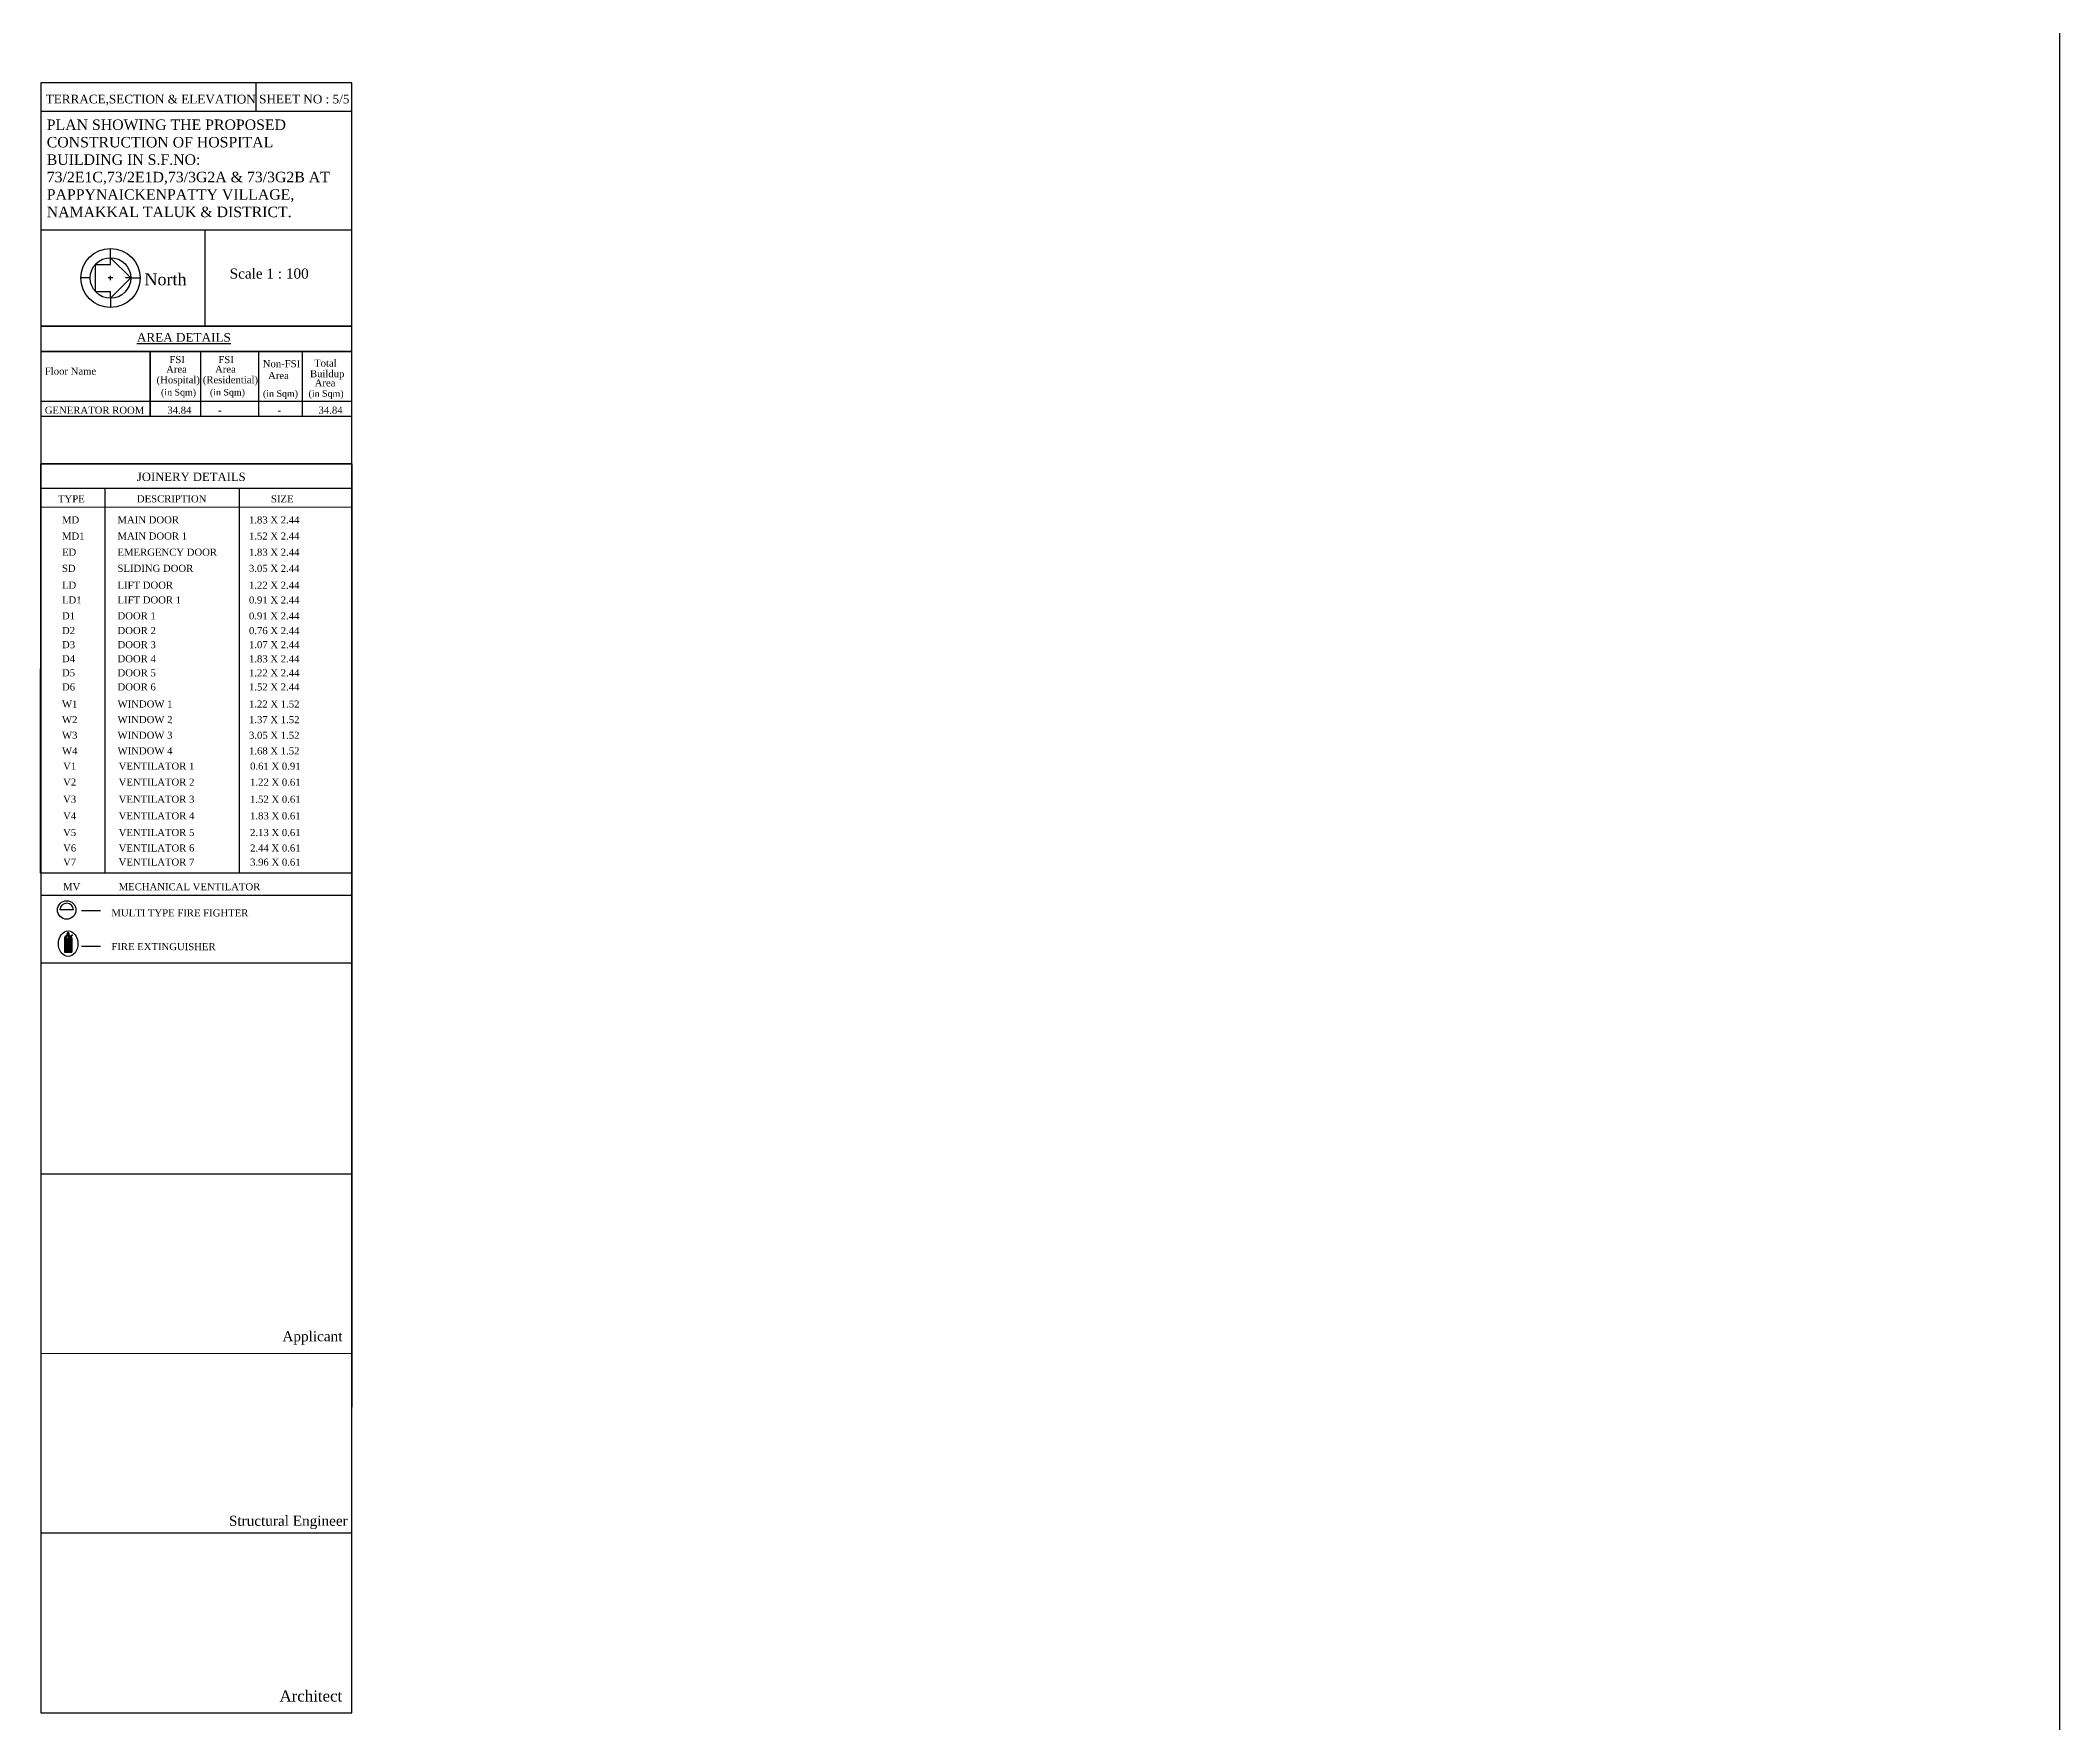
# Model space of a CAD drawing. Header units: metres. Extents: x 2754 to 3501, y 1112 to 1514.
# Drawn here: x 3418.7 to 3500.8, y 1376 to 1444.4 of the extents above; entities that cross this region are included whole.
import ezdxf

# ---------------------------------------------------------------- set-up
doc = ezdxf.new("R2010")
doc.units = ezdxf.units.M
doc.styles.add('ANAND', font='times.ttf')
doc.styles.add('X', font='times.ttf')

msp = doc.modelspace()

# ---------------------------------------------------------------- linework, layer by layer
at = {"color": 7}
for p, q in [((3427.44164, 1441.52453, 0), (3427.44161, 1442.67633, 0)), ((3418.68066, 1441.52399), (3431.33421, 1441.52477, 0)), ((3418.68144, 1431.75718), (3431.33405, 1431.75808)), ((3418.68051, 1409.64268), (3431.33553, 1409.6431, -0.00139))]:
    msp.add_line(p, q, dxfattribs=at)
at = {"extrusion": (6.05383e-09, -0.000153221, 1)}
msp.add_line((3431.33596, 1388.82872, -0.0025), (3431.33451, 1440.6401, 0.00125), dxfattribs=at)
at = {"extrusion": (-8.24803e-09, -5.56984e-05, 1)}
for p, q in [((3418.68072, 1436.70664, -0.04554), (3431.33463, 1436.70703, -0.04554)), ((3425.3509, 1436.70685, -0.04555), (3425.35119, 1432.77909, -0.04577)), ((3418.68086, 1432.77889, -0.0458), (3431.33477, 1432.77928, -0.0458))]:
    msp.add_line(p, q, dxfattribs=at)
at = {"extrusion": (0.000108637, -0.000309918, 1)}
for p, q in [((3421.51204, 1435.56932, -0.04332), (3421.51175, 1435.94639, -0.0432)), ((3421.51226, 1435.29417, -0.04341), (3421.51204, 1435.56932, -0.04332)), ((3422.3379, 1434.74474, -0.04367), (3421.51204, 1435.56932, -0.04332)), ((3420.68746, 1434.74346, -0.04349), (3420.31039, 1434.74317, -0.04345)), ((3420.89711, 1435.2937, -0.04334), (3421.51226, 1435.29417, -0.04341)), ((3420.89796, 1434.19355, -0.04368), (3420.89711, 1435.2937, -0.04334)), ((3421.60473, 1434.74417, -0.04359), (3421.42064, 1434.74403, -0.04357)), ((3421.51275, 1434.65205, -0.04361), (3421.51261, 1434.83614, -0.04355)), ((3422.3379, 1434.74474, -0.04367), (3421.51332, 1433.91888, -0.04383)), ((3422.3379, 1434.74474, -0.04367), (3422.12783, 1434.74457, -0.04364)), ((3422.3379, 1434.74474, -0.04367), (3422.71497, 1434.74503, -0.04371)), ((3420.89796, 1434.19355, -0.04368), (3421.51311, 1434.19402, -0.04375)), ((3421.51332, 1433.91888, -0.04383), (3421.51311, 1434.19402, -0.04375)), ((3421.51332, 1433.91888, -0.04383), (3421.51361, 1433.54181, -0.04395))]:
    msp.add_line(p, q, dxfattribs=at)
at = {"extrusion": (-5.32227e-10, 8.20805e-06, 1)}
for p, q in [((3431.33495, 1432.77979, -0.0458), (3418.6814, 1432.77889, -0.0458)), ((3431.33499, 1431.75808), (3418.68144, 1431.75718)), ((3431.33523, 1427.19131, -0.05537), (3418.68169, 1427.1904, -0.05537)), ((3431.33529, 1426.17873, -0.01122), (3418.68174, 1426.17782, -0.01122)), ((3431.33533, 1425.41818, -0.06171), (3418.68178, 1425.41728, -0.06171)), ((3431.33633, 1406.88179, -0.08788), (3418.68279, 1406.88088, -0.08788)), ((3431.33616, 1398.30342, -0.0087), (3418.68261, 1398.30251, -0.0087)), ((3431.33668, 1391.00401, -0.0058), (3418.68314, 1391.0031, -0.0058)), ((3431.33721, 1383.70459, -0.0029), (3418.68366, 1383.70369, -0.0029))]:
    msp.add_line(p, q, dxfattribs=at)
at = {"extrusion": (5.62154e-05, 8.21153e-06, 1)}
for p, q in [((3429.26607, 1431.75787, -0.0006), (3418.68144, 1431.75718)), ((3431.33426, 1429.72504, -0.00071), (3418.68147, 1429.72421, 0)), ((3431.3343, 1429.11847, -0.00071), (3418.68152, 1429.11764, 0)), ((3431.33432, 1429.72504, -0.00071), (3418.68154, 1429.72421, 0))]:
    msp.add_line(p, q, dxfattribs=at)
at = {"extrusion": (8.82901e-05, -0.000123387, 1)}
for p, q in [((3423.12664, 1429.11793, 0.00326), (3423.12643, 1431.75754, 0.00093)), ((3425.18934, 1429.11807, 0.00289), (3425.18913, 1431.75772, 0.00056)), ((3427.54943, 1429.11819, 0.00276), (3427.54922, 1431.75784, 0.00043)), ((3429.31939, 1429.11828, 0.00244), (3429.31918, 1431.75798, 0.00011)), ((3431.33427, 1429.11839, 0.00233), (3431.33405, 1431.75808)), ((3423.12666, 1429.11793, 0.00425), (3423.12661, 1429.7245, 0.00371)), ((3425.18935, 1429.11807, 0.00388), (3425.18931, 1429.72464, 0.00334)), ((3427.54945, 1429.11819, 0.00375), (3427.5494, 1429.72479, 0.00321)), ((3429.31941, 1429.11828, 0.00343), (3429.31936, 1429.72491, 0.0029))]:
    msp.add_line(p, q, dxfattribs=at)
at = {"ltscale": 5, "extrusion": (0.0001591, -0.000451593, 1)}
for p, q in [((3423.12656, 1431.75753, 0.00315), (3423.12658, 1429.11793, 0.00221)), ((3423.12651, 1429.7245, 0.00203), (3423.12652, 1429.11793, 0.00181))]:
    msp.add_line(p, q, dxfattribs=at)
at = {"extrusion": (-0.004843, 8.0398e-06, 0.999988)}
for p, q in [((3421.27665, 1426.17784, -0.04912), (3421.27938, 1410.53903, -0.04898)), ((3426.74763, 1426.1799, -0.02263), (3426.75036, 1410.53962, -0.02249))]:
    msp.add_line(p, q, dxfattribs=at)
at = {"color": 7, "extrusion": (4.864e-13, -2.21894e-08, 1)}
for p, q in [((3420.0089, 1409.04655, -0.0029), (3419.45581, 1409.04655, -0.0029)), ((3420.33519, 1409.02348, -0.0029), (3421.10658, 1409.02347, -0.0029)), ((3419.64368, 1407.90658, -0.0029), (3419.64367, 1407.32734, -0.0029)), ((3419.65595, 1407.90658, -0.0029), (3419.65594, 1407.32734, -0.0029)), ((3419.68458, 1407.90658, -0.0029), (3419.68458, 1407.32734, -0.0029)), ((3419.71935, 1407.90658, -0.0029), (3419.71935, 1407.32733, -0.0029)), ((3419.74132, 1408.00422, -0.0029), (3419.83896, 1408.00422, -0.0029)), ((3419.75352, 1408.00422, -0.0029), (3419.75353, 1408.08524, -0.0029)), ((3419.7658, 1408.00422, -0.0029), (3419.7658, 1408.08524, -0.0029)), ((3419.76844, 1407.90658, -0.0029), (3419.76843, 1407.32733, -0.0029)), ((3419.76844, 1407.90658, -0.0029), (3419.76843, 1407.32733, -0.0029)), ((3419.78625, 1408.00422, -0.0029), (3419.78625, 1408.08524, -0.0029)), ((3419.81752, 1407.90658, -0.0029), (3419.81752, 1407.32733, -0.0029)), ((3419.82676, 1408.00422, -0.0029), (3419.82676, 1408.08524, -0.0029)), ((3419.85229, 1407.90658, -0.0029), (3419.85229, 1407.32733, -0.0029)), ((3419.88093, 1407.90658, -0.0029), (3419.88092, 1407.32733, -0.0029)), ((3419.89883, 1407.98371, -0.0029), (3419.95577, 1408.04065, -0.0029)), ((3419.908, 1407.97562, -0.0029), (3419.96455, 1408.03216, -0.0029)), ((3419.91609, 1407.96645, -0.0029), (3419.97333, 1408.02368, -0.0029)), ((3419.9366, 1407.90658, -0.0029), (3419.9366, 1407.32733, -0.0029)), ((3419.95577, 1408.04065, -0.0029), (3419.97333, 1408.02368, -0.0029)), ((3420.33521, 1407.5751, -0.0029), (3421.1066, 1407.5751, -0.0029)), ((3419.64367, 1407.32734, -0.0029), (3419.9366, 1407.32733, -0.0029))]:
    msp.add_line(p, q, dxfattribs=at)
at = {"color": 6}
msp.add_lwpolyline([(2753.90397, 1513.98631), (3500.7834, 1513.98631), (3500.7834, 1111.84514), (2753.90397, 1111.84514)], close=True, dxfattribs=at)
at = {"elevation": 0}
msp.add_lwpolyline([(3418.68051, 1376.40439), (3431.33405, 1376.40481), (3431.33405, 1442.6765), (3418.68051, 1442.67609)], close=True, dxfattribs=at)
at = {"color": 7, "extrusion": (5.62158e-05, 3.4829e-09, 1), "elevation": 0.19219}
msp.add_lwpolyline([(3418.68144, 1431.75718), (3418.68148, 1429.11773), (3431.33426, 1429.11839), (3431.33421, 1431.75784)], close=True, dxfattribs=at)
at = {"extrusion": (-0.004287, 8.02392e-06, 0.999991), "elevation": -14.69851}
msp.add_lwpolyline([(3418.64361, 1427.19052), (3431.30306, 1427.19188), (3431.29729, 1410.54023), (3418.63784, 1410.53887)], close=True, dxfattribs=at)
at = {"extrusion": (0.000108637, -0.000309918, 1)}
for radius in [1.20229, 0.82522, 0.82522]:
    msp.add_circle((3421.51267, 1434.74413, -0.11653), radius, dxfattribs=at)
at = {"color": 7, "extrusion": (4.864e-13, -2.21894e-08, 1)}
msp.add_circle((3419.73236, 1409.04655, -0.00293), 0.37651, dxfattribs=at)
for centre, radius, start, end in [((3419.73236, 1409.04655, -0.00293), 0.27654, 359.9995135, 179.9995135), ((3419.74132, 1407.90658, -0.00293), 0.09764, 89.9995135, 179.9995135), ((3419.74132, 1407.90658, -0.00293), 0.08537, 89.9995135, 179.9995135), ((3419.74132, 1407.90658, -0.00293), 0.05673, 89.9995135, 179.9995135), ((3419.74132, 1407.90658, -0.00293), 0.02196, 89.9995135, 179.9995135), ((3419.79014, 1408.08523, -0.00293), 0.03662, 359.9995135, 179.9995135), ((3419.79556, 1407.90658, -0.00293), 0.08537, 359.9995136, 89.9995136), ((3419.79556, 1407.90658, -0.00293), 0.05673, 359.9995136, 89.9995136), ((3419.79556, 1407.90658, -0.00293), 0.02196, 359.9995136, 89.9995136), ((3419.83896, 1407.90658, -0.00293), 0.09764, 359.9995135, 89.9995135)]:
    msp.add_arc(centre, radius, start, end, dxfattribs=at)
msp.add_ellipse((3419.79173, 1407.67235, -0.0029), major_axis=(0, -0.51825, 0), ratio=0.76165445, dxfattribs=at)

# ---------------------------------------------------------------- texts
at = {"extrusion": (0.000102887, -0.000451596, 1), "style": 'ANAND'}
for s, p in [('TERRACE,SECTION & ELEVATION ', (3418.8776, 1441.84331, -0.30588)), ('SHEET NO : 5/5', (3427.55777, 1441.84377, -0.30499))]:
    msp.add_text(s, height=0.3542221, rotation=359.9675367, dxfattribs=at).set_placement(p)
at = {"extrusion": (-3.2926e-08, 0.000201323, 1), "style": 'X'}
msp.add_text('North', height=0.485749, rotation=0.0069554, dxfattribs=at).set_placement((3422.89386, 1434.44613, 0.20252))
at = {"extrusion": (-8.24803e-09, -5.56984e-05, 1), "style": 'X'}
for s, height, p in [('Scale 1 : 100', 0.4098174, (3426.35998, 1434.71798, -0.1256)), ('Applicant', 0.409817, (3428.50527, 1391.50774, -0.07724)), ('Structural Engineer', 0.4098174, (3426.33019, 1384.00404, -0.07805)), ('Architect', 0.45389, (3428.38745, 1376.85795, -0.07818))]:
    msp.add_text(s, height=height, rotation=0.0032442, dxfattribs=at).set_placement(p)
at = {"extrusion": (-0.004843, 8.0398e-06, 0.999988)}
for s, height, rotation, style, p in [('%%UAREA DETAILS', 0.3542221, 359.9675366, 'ANAND', (3422.54609, 1432.15231, -16.6062)), ('JOINERY DETAILS', 0.3412438, 359.9810985, 'X', (3422.54643, 1426.4893, -16.60624)), ('TYPE', 0.287885, 359.9672057, 'ANAND', (3419.33897, 1425.61997, -16.60624)), ('DESCRIPTION', 0.2878853, 359.9672057, 'ANAND', (3422.5465, 1425.62152, -16.60624)), ('SIZE', 0.287885, 359.9672057, 'ANAND', (3427.99801, 1425.61898, -16.60624)), ('MD', 0.287885, 359.9672057, 'ANAND', (3419.49868, 1424.76491, -16.60624)), ('MAIN DOOR', 0.287885, 359.9672057, 'ANAND', (3421.75837, 1424.76535, -16.60624)), ('1.83 X 2.44', 0.2878853, 359.9672057, 'ANAND', (3427.10358, 1424.76349, -16.60624)), ('MD1', 0.287885, 359.9672057, 'ANAND', (3419.49881, 1424.10811, -16.60624)), ('MAIN DOOR 1 ', 0.2878853, 359.9672057, 'ANAND', (3421.7585, 1424.10855, -16.60624)), ('1.52 X 2.44', 0.2878853, 359.9672057, 'ANAND', (3427.10371, 1424.1067, -16.60624)), ('ED', 0.287885, 359.9672057, 'ANAND', (3419.49887, 1423.45132, -16.60624)), ('EMERGENCY DOOR', 0.2878853, 359.9672057, 'ANAND', (3421.75856, 1423.45175, -16.60624)), ('1.83 X 2.44', 0.2878853, 359.9672057, 'ANAND', (3427.10377, 1423.4499, -16.60624)), ('LD', 0.287885, 359.9672057, 'ANAND', (3419.49901, 1422.10984, -16.60624)), ('SD', 0.287885, 359.9672057, 'ANAND', (3419.499, 1422.79452, -16.60624)), ('LIFT DOOR', 0.287885, 359.9672057, 'ANAND', (3421.7587, 1422.11027, -16.60624)), ('SLIDING DOOR', 0.2878853, 359.9672057, 'ANAND', (3421.75869, 1422.79496, -16.60624)), ('3.05 X 2.44', 0.2878853, 359.9672057, 'ANAND', (3427.1039, 1422.79311, -16.60624)), ('1.22 X 2.44', 0.2878853, 359.9672057, 'ANAND', (3427.1039, 1422.10842, -16.60624)), ('LD1', 0.287885, 359.9672057, 'ANAND', (3419.49912, 1421.50925, -16.60624)), ('LIFT DOOR 1', 0.2878853, 359.9672057, 'ANAND', (3421.75881, 1421.50968, -16.60624)), ('0.91 X 2.44', 0.2878853, 359.9672057, 'ANAND', (3427.10402, 1421.50783, -16.60624)), ('D1', 0.287885, 359.9672057, 'ANAND', (3419.49912, 1420.86337, -16.60624)), ('DOOR 1', 0.287885, 359.9672057, 'ANAND', (3421.75881, 1420.86381, -16.60624)), ('0.91 X 2.44', 0.2878853, 359.9672057, 'ANAND', (3427.10402, 1420.86195, -16.60624)), ('D3', 0.287885, 359.9672057, 'ANAND', (3419.49922, 1419.69023, -16.60624)), ('D2', 0.287885, 359.9672057, 'ANAND', (3419.49923, 1420.26278, -16.60624)), ('DOOR 3', 0.287885, 359.9672057, 'ANAND', (3421.75892, 1419.69066, -16.60624)), ('DOOR 2', 0.287885, 359.9672057, 'ANAND', (3421.75893, 1420.26322, -16.60624)), ('0.76 X 2.44', 0.2878853, 359.9672057, 'ANAND', (3427.10413, 1420.26136, -16.60624)), ('1.07 X 2.44', 0.2878853, 359.9672057, 'ANAND', (3427.10412, 1419.68881, -16.60624)), ('D4', 0.287885, 359.9672057, 'ANAND', (3419.49921, 1419.11767, -16.60624)), ('DOOR 4', 0.287885, 359.9672057, 'ANAND', (3421.75891, 1419.11811, -16.60624)), ('1.83 X 2.44', 0.2878853, 359.9672057, 'ANAND', (3427.10411, 1419.11625, -16.60624)), ('D6', 0.287885, 359.9672057, 'ANAND', (3419.4992, 1417.97256, -16.60624)), ('D5', 0.287885, 359.9672057, 'ANAND', (3419.49921, 1418.54512, -16.60624)), ('DOOR 6', 0.287885, 359.9672057, 'ANAND', (3421.75889, 1417.973, -16.60624)), ('DOOR 5', 0.287885, 359.9672057, 'ANAND', (3421.7589, 1418.54555, -16.60624)), ('1.52 X 2.44', 0.2878853, 359.9672057, 'ANAND', (3427.10409, 1417.97114, -16.60624)), ('1.22 X 2.44', 0.2878853, 359.9672057, 'ANAND', (3427.1041, 1418.5437, -16.60624)), ('W1', 0.287885, 359.9672057, 'ANAND', (3419.49998, 1417.27715, -16.60625)), ('WINDOW 1', 0.287885, 359.9672057, 'ANAND', (3421.75967, 1417.27759, -16.60625)), ('1.22 X 1.52', 0.2878853, 359.9672057, 'ANAND', (3427.10488, 1417.27574, -16.60625)), ('W2', 0.287885, 359.9672057, 'ANAND', (3419.50004, 1416.64233, -16.60625)), ('WINDOW 2', 0.287885, 359.9672057, 'ANAND', (3421.75973, 1416.64277, -16.60625)), ('1.37 X 1.52', 0.2878853, 359.9672057, 'ANAND', (3427.10493, 1416.64091, -16.60625)), ('W3', 0.287885, 359.9672057, 'ANAND', (3419.50009, 1416.00751, -16.60625)), ('WINDOW 3', 0.287885, 359.9672057, 'ANAND', (3421.75979, 1416.00794, -16.60625)), ('3.05 X 1.52', 0.2878853, 359.9672057, 'ANAND', (3427.10499, 1416.00609, -16.60625)), ('W4', 0.287885, 359.9672057, 'ANAND', (3419.50015, 1415.37269, -16.60625)), ('V1', 0.287885, 359.9672057, 'ANAND', (3419.54497, 1414.75186, -16.60629)), ('WINDOW 4', 0.287885, 359.9672057, 'ANAND', (3421.75984, 1415.37312, -16.60625)), ('VENTILATOR 1', 0.2878853, 359.9672057, 'ANAND', (3421.80466, 1414.75229, -16.60629)), ('1.68 X 1.52', 0.2878853, 359.9672057, 'ANAND', (3427.10505, 1415.37127, -16.60625)), ('0.61 X 0.91', 0.2878853, 359.9672057, 'ANAND', (3427.14987, 1414.75044, -16.60629)), ('V2', 0.287885, 359.9672057, 'ANAND', (3419.54503, 1414.102, -16.60629)), ('VENTILATOR 2', 0.2878853, 359.9672057, 'ANAND', (3421.80472, 1414.10243, -16.60629)), ('1.22 X 0.61', 0.2878853, 359.9672057, 'ANAND', (3427.14993, 1414.10058, -16.60629)), ('V3', 0.287885, 359.9672057, 'ANAND', (3419.54507, 1413.40715, -16.6063)), ('VENTILATOR 3', 0.2878853, 359.9672057, 'ANAND', (3421.80476, 1413.40759, -16.6063)), ('1.52 X 0.61', 0.2878853, 359.9672057, 'ANAND', (3427.14997, 1413.40573, -16.6063)), ('V4', 0.287885, 359.9672057, 'ANAND', (3419.54511, 1412.73169, -16.6063)), ('VENTILATOR 4', 0.2878853, 359.9672057, 'ANAND', (3421.8048, 1412.73212, -16.6063)), ('1.83 X 0.61', 0.2878853, 359.9672057, 'ANAND', (3427.15001, 1412.73027, -16.6063)), ('V5', 0.287885, 359.9672057, 'ANAND', (3419.54515, 1412.05175, -16.60631)), ('V6', 0.287885, 359.9672057, 'ANAND', (3419.54519, 1411.42219, -16.60631)), ('VENTILATOR 5', 0.2878853, 359.9672057, 'ANAND', (3421.80484, 1412.05219, -16.60631)), ('VENTILATOR 6', 0.2878853, 359.9672057, 'ANAND', (3421.80488, 1411.42262, -16.60631)), ('2.13 X 0.61', 0.2878853, 359.9672057, 'ANAND', (3427.15005, 1412.05034, -16.60631)), ('2.44 X 0.61', 0.2878853, 359.9672057, 'ANAND', (3427.15008, 1411.42077, -16.60631)), ('V7', 0.287885, 359.9672057, 'ANAND', (3419.54522, 1410.85048, -16.60632)), ('VENTILATOR 7', 0.2878853, 359.9672057, 'ANAND', (3421.80491, 1410.85091, -16.60632)), ('3.96 X 0.61', 0.2878853, 359.9672057, 'ANAND', (3427.15012, 1410.84906, -16.60632)), ('MV', 0.287885, 359.9672057, 'ANAND', (3419.54522, 1409.84875, -16.60633)), ('MECHANICAL VENTILATOR', 0.2878853, 359.9672057, 'ANAND', (3421.80491, 1409.84918, -16.60633))]:
    msp.add_text(s, height=height, rotation=rotation, dxfattribs=dict(at, style=style)).set_placement(p)
at = {"extrusion": (0.0001591, -0.000451593, 1), "style": 'ANAND'}
for s, height, p in [('FSI ', 0.287885, (3423.90869, 1431.2815, -0.10137)), ('FSI ', 0.287885, (3425.8987, 1431.28161, -0.10117)), ('Non-FSI', 0.287885, (3427.7051, 1431.1146, -0.10105)), ('Total', 0.287885, (3429.79477, 1431.13979, -0.10093)), ('Floor Name', 0.287885, (3418.84206, 1430.81454, -0.10212)), ('(Hospital)', 0.287885, (3423.38754, 1430.46227, -0.10127)), ('Area', 0.287885, (3423.77587, 1430.89208, -0.10143)), ('(Residential)', 0.2878853, (3425.2675, 1430.46237, -0.10108)), ('Area', 0.287885, (3425.76587, 1430.89218, -0.10122)), ('Area', 0.287885, (3427.9225, 1430.6339, -0.10105)), ('Buildup', 0.287885, (3429.62483, 1430.70599, -0.10076)), ('Area', 0.287885, (3429.81811, 1430.33444, -0.10079)), ('GENERATOR ROOM', 0.2878853, (3418.84094, 1429.22556, -0.07149)), ('34.84', 0.287885, (3423.8246, 1429.22563, -0.1064)), ('-', 0.28789, (3425.88731, 1429.22576, -0.10618)), ('-', 0.28789, (3428.30284, 1429.22641, -0.07218)), ('34.84', 0.287885, (3429.97398, 1429.22654, -0.06795))]:
    msp.add_text(s, height=height, rotation=359.9672057, dxfattribs=at).set_placement(p)
at = {"extrusion": (7.72957e-05, -8.88204e-07, 1), "style": 'ANAND'}
for p in [(3423.56717, 1429.9652, 0.26361), (3425.55717, 1429.9653, 0.26365), (3427.71377, 1429.91292, 0.26374), (3429.56759, 1429.91299, 0.26389)]:
    msp.add_text('(in Sqm)', height=0.267349, rotation=359.9651965, dxfattribs=at).set_placement(p)
at = {"extrusion": (4.864e-13, -2.21894e-08, 1), "style": 'ANAND'}
for s, p in [('MULTI TYPE FIRE FIGHTER', (3421.54958, 1408.78534, -0.00293)), ('FIRE EXTINGUISHER', (3421.54796, 1407.41266, -0.00293))]:
    msp.add_text(s, height=0.2878853, rotation=359.9672057, dxfattribs=at).set_placement(p)
at = {"extrusion": (-8.72372e-09, -5.56984e-05, 1), "insert": (3418.92015, 1441.18793), "char_height": 0.4254525, "width": 12.4270341, "attachment_point": 1, "text_direction": (1, 4.8e-05, 0), "style": 'X'}
msp.add_mtext('PLAN SHOWING THE PROPOSED CONSTRUCTION OF HOSPITAL BUILDING IN S.F.NO: 73/2E1C,73/2E1D,73/3G2A & 73/3G2B AT PAPPYNAICKENPATTY VILLAGE, NAMAKKAL TALUK & DISTRICT. ', dxfattribs=at)

doc.saveas('drawing.dxf')
